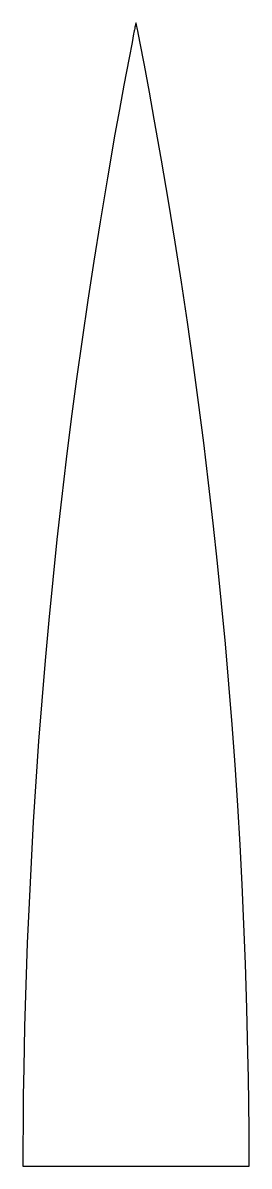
# Model space of a CAD drawing. Extents: x 6 to 42, y 3 to 185.
import ezdxf

# ---------------------------------------------------------------- set-up
doc = ezdxf.new("R2010")
doc.units = 0
doc.layers.get('0').update_dxf_attribs({"linetype": 'CONTINUOUS'})

msp = doc.modelspace()

# ---------------------------------------------------------------- linework, layer by layer
at = {"color": 7, "linetype": 'CONTINUOUS'}
for p, q in [((24.36, 184.84), (24.42, 184.84)), ((6.37, 3.06), (42.41, 3.06))]:
    msp.add_line(p, q, dxfattribs=at)
at = {"color": 7, "linetype": 'CONTINUOUS', "flags": 128}
for points in [[(24.36, 184.84), (24.31, 184.58), (24.27, 184.34), (24.23, 184.14), (24.19, 183.95), (24.15, 183.75), (24.11, 183.55), (24.07, 183.33), (24.02, 183.11), (23.76, 181.74), (23.29, 179.3), (22.47, 174.94), (21.75, 171.05), (21.04, 167.15), (19.83, 160.18), (18.67, 153.2), (17.67, 146.97), (16.72, 140.73), (15.8, 134.49), (14.93, 128.24), (14.09, 121.86), (13.28, 115.48), (12.52, 109.09), (11.81, 102.69), (11.14, 96.29), (10.51, 89.89), (9.93, 83.48), (9.39, 77.06), (8.89, 70.65), (8.44, 64.22), (8.04, 57.8), (7.68, 51.37), (7.36, 44.93), (7.08, 38.5), (6.85, 31.88), (6.66, 25.27), (6.52, 18.65), (6.45, 14.29), (6.41, 9.92), (6.38, 6.08), (6.38, 5.52), (6.38, 4.95), (6.38, 4.39), (6.38, 4.13), (6.37, 3.9), (6.37, 3.66), (6.37, 3.38), (6.37, 3.06)], [(42.41, 3.06), (42.41, 3.37), (42.41, 3.63), (42.41, 3.86), (42.41, 4.09), (42.41, 4.33), (42.41, 4.58), (42.41, 4.83), (42.4, 6.22), (42.39, 8.71), (42.34, 13.14), (42.29, 17.1), (42.22, 21.06), (42.05, 28.13), (41.82, 35.21), (41.58, 41.52), (41.29, 47.82), (40.96, 54.13), (40.59, 60.43), (40.16, 66.85), (39.69, 73.27), (39.18, 79.69), (38.62, 86.1), (38.02, 92.51), (37.38, 98.91), (36.69, 105.31), (35.95, 111.7), (35.18, 118.09), (34.36, 124.48), (33.49, 130.85), (32.59, 137.23), (31.64, 143.59), (30.64, 149.95), (29.58, 156.48), (28.47, 163), (27.31, 169.52), (26.53, 173.82), (25.72, 178.11), (25, 181.88), (24.89, 182.44), (24.78, 182.99), (24.67, 183.55), (24.63, 183.79), (24.58, 184.03), (24.53, 184.26), (24.48, 184.53), (24.42, 184.84)]]:
    msp.add_lwpolyline(points, dxfattribs=at)

doc.saveas('drawing.dxf')
